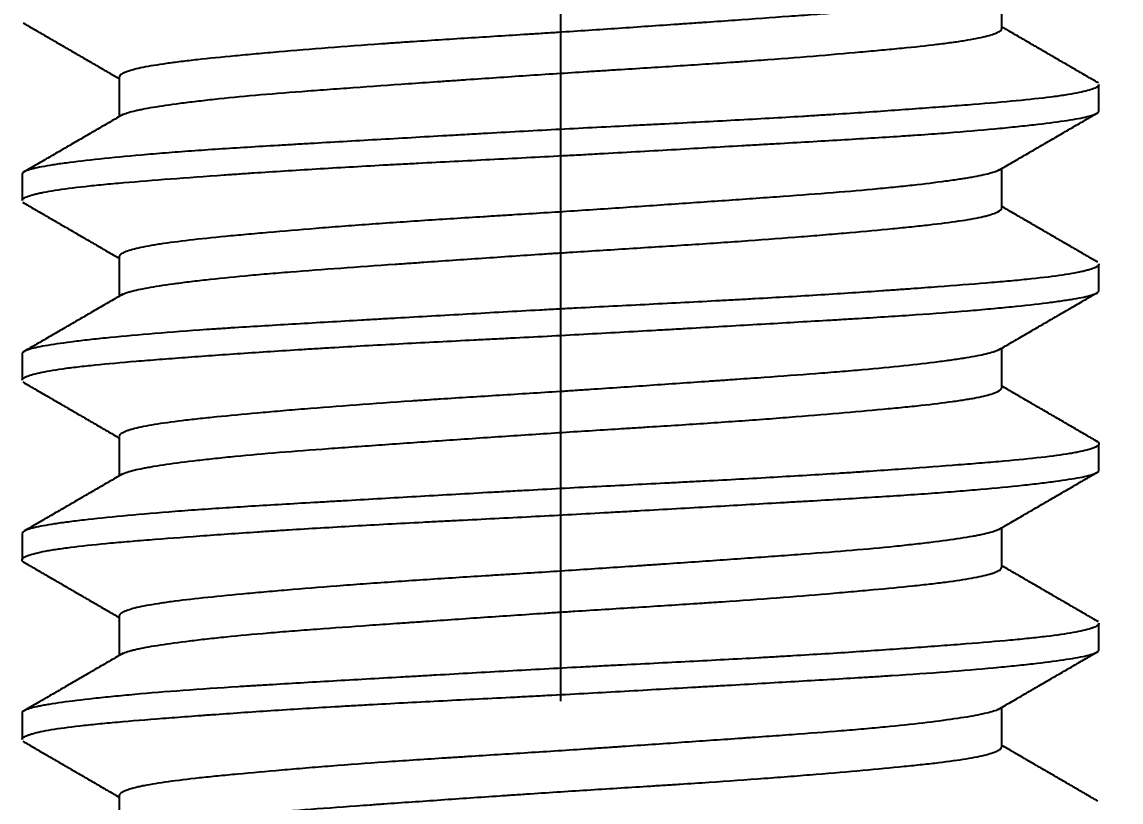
# Model space of a CAD drawing. Extents: x 1571 to 2360, y 0 to 579.
# Drawn here: x 2080.99 to 2087.12, y 179.37 to 183.71 of the extents above; entities that cross this region are included whole.
import ezdxf

# ---------------------------------------------------------------- set-up
doc = ezdxf.new("R2010")
doc.units = 0
doc.header["$LTSCALE"] = 10
doc.header["$MEASUREMENT"] = 0
doc.header["$PDMODE"] = 3
doc.header["$PDSIZE"] = -10
doc.linetypes.add('CENTER', pattern=[2, 1.25, -0.25, 0.25, -0.25])
doc.layers.get('0').update_dxf_attribs({"linetype": 'CONTINUOUS'})
doc.layers.get('DEFPOINTS').update_dxf_attribs({"linetype": 'CONTINUOUS'})
doc.layers.add('1', color=7, linetype='CONTINUOUS')
doc.styles.add('Daelim Dimension', font='H2GTRE.TTF')
doc.dimstyles.new('DEFAULT', dxfattribs={"dimscale": 2, "dimtxt": 2, "dimasz": 2, "dimexe": 0, "dimexo": 2, "dimgap": 1, "dimtad": 1, "dimdec": 1, "dimzin": 9, "dimdsep": 46, "dimtxsty": 'Daelim Dimension', "dimcen": 0.5, "dimclrd": 252, "dimclre": 252, "dimclrt": 3, "dimadec": 1, "dimazin": 0, "dimtfac": 1, "dimtdec": 1, "dimtix": 1, "dimtmove": 0, "dimatfit": 3, "dimfxl": 1, "dimtolj": 1, "dimtzin": 1, "dimlwd": 9, "dimlwe": 9, "dimarcsym": 0})

# ---------------------------------------------------------------- blocks, each defined once
blk = doc.blocks.new('*D8')
at = {"color": 5, "lineweight": 9, "ltscale": 0.5, "transparency": 16777216}
for p, q in [((2109.2949, 255.7892), (2172.4632, 255.7892)), ((2172.4632, 251.7892), (2172.4632, 113.2892)), ((2090.1499, 109.2892), (2172.4632, 109.2892))]:
    blk.add_line(p, q, dxfattribs=at)
at = {"color": 5, "ltscale": 0.5, "transparency": 16777216}
for points in [[(2171.7965, 251.7892), (2173.1299, 251.7892), (2172.4632, 255.7892)], [(2171.7965, 113.2892), (2173.1299, 113.2892), (2172.4632, 109.2892)]]:
    blk.add_solid(points, dxfattribs=at)
at = {"layer": 'DEFPOINTS', "color": 0, "ltscale": 0.5, "transparency": 16777216}
for p in [(2105.2949, 255.7892), (2086.1499, 109.2892), (2172.4632, 109.2892)]:
    blk.add_point(p, dxfattribs=at)
at = {"color": 7, "lineweight": -3, "ltscale": 0.5, "transparency": 16777216, "insert": (2165.2466, 182.5392), "char_height": 10, "attachment_point": 5, "rotation": 90, "style": 'Daelim Dimension'}
blk.add_mtext('\\A1;410', dxfattribs=at)

msp = doc.modelspace()

# ---------------------------------------------------------------- linework, layer by layer
at = {"layer": '1', "color": 1, "linetype": 'CENTER', "lineweight": -3}
msp.add_line((2083.9949, 272.4285), (2083.9949, 169.6499), dxfattribs=at)
at = {"layer": '1', "color": 7, "linetype": 'Continuous', "lineweight": -3}
for p, q in [((2086.4534, 183.6745), (2086.4534, 183.8946)), ((2081.5364, 183.4039), (2081.5364, 183.1838)), ((2086.9949, 183.2167), (2086.9949, 183.3621)), ((2080.9949, 182.8624), (2080.9949, 182.7164)), ((2086.4534, 182.6748), (2086.4534, 182.8946)), ((2081.5364, 182.4035), (2081.5364, 182.1838)), ((2086.9949, 182.2158), (2086.9949, 182.3617)), ((2080.9949, 181.8618), (2080.9949, 181.7166)), ((2086.4534, 181.6748), (2086.4534, 181.8947)), ((2081.5364, 181.4036), (2081.5364, 181.1838)), ((2086.9949, 181.2166), (2086.9949, 181.3626)), ((2086.4534, 180.6745), (2086.4534, 180.8946)), ((2080.9949, 180.8619), (2080.9949, 180.7159)), ((2081.5364, 180.4038), (2081.5364, 180.1837)), ((2086.9949, 180.2164), (2086.9949, 180.3617)), ((2080.9949, 179.8624), (2080.9949, 179.7167)), ((2086.4534, 179.6752), (2086.4534, 179.8946)), ((2081.5364, 179.4033), (2081.5364, 179.1838))]:
    msp.add_line(p, q, dxfattribs=at)
for points, knots in [([(2086.4419, 183.888), (2086.4336, 183.8826), (2086.4206, 183.8772), (2086.3972, 183.87), (2086.3911, 183.8683), (2086.3777, 183.8648), (2086.3705, 183.863), (2086.3477, 183.8577), (2086.3307, 183.8541), (2086.2744, 183.8435), (2086.2299, 183.8362), (2086.1525, 183.8252), (2086.1112, 183.8196), (2086.0659, 183.8139), (2086.0347, 183.8101), (2086.0187, 183.8082), (2085.9372, 183.7987), (2085.8662, 183.7912), (2085.7132, 183.7764), (2085.6311, 183.7693), (2085.4994, 183.7587), (2085.4539, 183.7551), (2085.3615, 183.7481), (2085.3143, 183.7446), (2085.1703, 183.734), (2085.0707, 183.727), (2084.916, 183.7161), (2084.8636, 183.7124), (2084.7836, 183.7068), (2084.7566, 183.7049), (2084.7025, 183.7012), (2084.6753, 183.6993), (2084.5393, 183.6899), (2084.4294, 183.6823), (2084.2074, 183.6672), (2084.0953, 183.6596), (2083.9539, 183.6505), (2083.9254, 183.6487), (2083.8688, 183.645), (2083.8406, 183.6433), (2083.7562, 183.6379), (2083.7003, 183.6344), (2083.5338, 183.624), (2083.4243, 183.6171), (2083.2622, 183.6065), (2083.2086, 183.603), (2083.1288, 183.5976), (2083.1022, 183.5958), (2083.0497, 183.5921), (2083.0237, 183.5903), (2082.8948, 183.5812), (2082.7957, 183.5738), (2082.6053, 183.5588), (2082.514, 183.5513), (2082.4049, 183.5418), (2082.3833, 183.5399), (2082.341, 183.5362), (2082.3202, 183.5343), (2082.259, 183.5287), (2082.2197, 183.5251), (2082.1061, 183.5144), (2082.0363, 183.5075), (2081.9404, 183.497), (2081.9099, 183.4934), (2081.8664, 183.4881), (2081.8524, 183.4863), (2081.8252, 183.4827), (2081.8121, 183.481), (2081.7487, 183.472), (2081.7053, 183.4648), (2081.6327, 183.45), (2081.6035, 183.4424), (2081.571, 183.4309), (2081.5621, 183.4271), (2081.5482, 183.4195), (2081.5432, 183.4158), (2081.5379, 183.4093), (2081.5366, 183.4066), (2081.5364, 183.4039)], [0, 0, 0, 0, 0.035043, 0.035043, 0.046333, 0.046333, 0.057623, 0.057623, 0.080202, 0.080202, 0.125361, 0.125361, 0.14794, 0.15923, 0.15923, 0.17052, 0.17052, 0.215679, 0.215679, 0.260838, 0.260838, 0.283417, 0.283417, 0.305997, 0.305997, 0.351156, 0.351156, 0.373735, 0.373735, 0.385025, 0.385025, 0.396315, 0.396315, 0.441474, 0.441474, 0.486633, 0.486633, 0.497922, 0.497922, 0.509212, 0.509212, 0.531791, 0.531791, 0.57695, 0.57695, 0.59953, 0.59953, 0.61082, 0.61082, 0.622109, 0.622109, 0.667268, 0.667268, 0.712427, 0.712427, 0.723717, 0.723717, 0.735007, 0.735007, 0.757586, 0.757586, 0.802745, 0.802745, 0.825325, 0.825325, 0.836614, 0.836614, 0.847904, 0.847904, 0.893063, 0.893063, 0.938222, 0.938222, 0.960801, 0.960801, 0.983381, 0.983381, 1, 1, 1, 1]), ([(2081.5531, 183.1934), (2081.5535, 183.1936), (2081.5539, 183.1939), (2081.5679, 183.2011), (2081.5889, 183.2079), (2081.6248, 183.2167), (2081.6325, 183.2185), (2081.6488, 183.222), (2081.6574, 183.2238), (2081.6847, 183.2292), (2081.7047, 183.2328), (2081.7697, 183.2437), (2081.8199, 183.251), (2081.9052, 183.2622), (2081.9504, 183.2678), (2081.9995, 183.2735), (2082.0331, 183.2773), (2082.0503, 183.2792), (2082.1383, 183.2887), (2082.2141, 183.2962), (2082.3759, 183.3106), (2082.462, 183.3175), (2082.5762, 183.3263), (2082.5993, 183.3281), (2082.6463, 183.3316), (2082.6702, 183.3334), (2082.7423, 183.3387), (2082.7912, 183.3422), (2082.94, 183.3529), (2083.0423, 183.3601), (2083.2002, 183.3711), (2083.2802, 183.3767), (2083.362, 183.3824), (2083.4169, 183.3862), (2083.4446, 183.3881), (2083.5828, 183.3976), (2083.694, 183.4053), (2083.9173, 183.4202), (2084.0294, 183.4275), (2084.1702, 183.4365), (2084.1984, 183.4382), (2084.2549, 183.4418), (2084.2831, 183.4436), (2084.3673, 183.4488), (2084.4229, 183.4523), (2084.5881, 183.4628), (2084.6961, 183.4697), (2084.8551, 183.4804), (2084.9338, 183.4858), (2085.0113, 183.4913), (2085.0627, 183.495), (2085.0882, 183.4968), (2085.214, 183.5061), (2085.4064, 183.5211), (2085.5813, 183.5362), (2085.7057, 183.5473), (2085.7462, 183.5511), (2085.8236, 183.5583), (2085.8607, 183.5618), (2085.9675, 183.5724), (2086.0324, 183.5793), (2086.1204, 183.5899), (2086.1481, 183.5934), (2086.1874, 183.5988), (2086.2001, 183.6006), (2086.2246, 183.6042), (2086.2364, 183.606), (2086.2929, 183.6151), (2086.3683, 183.6299), (2086.4145, 183.6451), (2086.434, 183.6546), (2086.4374, 183.6565), (2086.4432, 183.6603), (2086.4457, 183.6622), (2086.4515, 183.6679), (2086.4534, 183.6716), (2086.4534, 183.6756), (2086.4534, 183.6759), (2086.4534, 183.6763)], [0, 0, 0, 0, 0.001449, 0.001449, 0.046739, 0.046739, 0.058062, 0.058062, 0.069384, 0.069384, 0.092029, 0.092029, 0.137319, 0.137319, 0.159964, 0.171286, 0.171286, 0.182609, 0.182609, 0.227898, 0.227898, 0.273188, 0.273188, 0.284511, 0.284511, 0.295833, 0.295833, 0.318478, 0.318478, 0.363768, 0.363768, 0.386413, 0.397735, 0.397735, 0.409058, 0.409058, 0.454348, 0.454348, 0.499637, 0.499637, 0.51096, 0.51096, 0.522282, 0.522282, 0.544927, 0.544927, 0.590217, 0.590217, 0.612862, 0.624184, 0.624184, 0.635507, 0.635507, 0.680797, 0.726087, 0.726087, 0.748731, 0.748731, 0.771376, 0.771376, 0.816666, 0.816666, 0.839311, 0.839311, 0.850634, 0.850634, 0.861956, 0.861956, 0.907246, 0.952536, 0.952536, 0.963858, 0.963858, 0.975181, 0.975181, 0.997826, 0.997826, 1, 1, 1, 1]), ([(2086.9949, 183.3625), (2086.9949, 183.3616), (2086.9947, 183.3606), (2086.9938, 183.3579), (2086.9926, 183.356), (2086.989, 183.3523), (2086.9867, 183.3504), (2086.9778, 183.3447), (2086.9696, 183.3409), (2086.9384, 183.3296), (2086.9086, 183.3221), (2086.8506, 183.3109), (2086.8291, 183.3072), (2086.7934, 183.3017), (2086.7809, 183.2999), (2086.7548, 183.2962), (2086.7411, 183.2944), (2086.6707, 183.2854), (2086.5421, 183.2715), (2086.3829, 183.258), (2086.2736, 183.2493), (2086.2512, 183.2475), (2086.2055, 183.244), (2086.1822, 183.2422), (2086.1113, 183.2368), (2086.0626, 183.2332), (2085.9122, 183.2221), (2085.8063, 183.2146), (2085.639, 183.2033), (2085.5818, 183.1996), (2085.4939, 183.194), (2085.4643, 183.1921), (2085.4042, 183.1884), (2085.3739, 183.1865), (2085.2215, 183.1773), (2084.9717, 183.1631), (2084.7103, 183.1494), (2084.5431, 183.1408), (2084.5095, 183.1391), (2084.4419, 183.1357), (2084.408, 183.134), (2084.3065, 183.1288), (2084.2389, 183.1253), (2084.036, 183.1149), (2083.9009, 183.1076), (2083.6984, 183.0964), (2083.631, 183.0927), (2083.5299, 183.087), (2083.4961, 183.085), (2083.4287, 183.0812), (2083.3952, 183.0793), (2083.2285, 183.0698), (2082.9683, 183.0549), (2082.7205, 183.0406), (2082.5697, 183.0318), (2082.5397, 183.0301), (2082.4802, 183.0265), (2082.4507, 183.0248), (2082.3636, 183.0196), (2082.3071, 183.0162), (2082.1417, 183.0059), (2082.0373, 182.999), (2081.8894, 182.9884), (2081.8415, 182.9848), (2081.7488, 182.9774), (2081.7038, 182.9736), (2081.5753, 182.9623), (2081.42, 182.9473), (2081.2957, 182.9326), (2081.228, 182.9236), (2081.215, 182.9218), (2081.1899, 182.9182), (2081.1541, 182.9129), (2081.1235, 182.9077), (2081.0689, 182.8973), (2081.0414, 182.8906), (2081.0137, 182.8803), (2081.0067, 182.8769), (2080.9997, 182.8716), (2080.9979, 182.8699), (2080.9956, 182.8665), (2080.995, 182.8649), (2080.9949, 182.8632)], [0, 0, 0, 0, 0.00554, 0.00554, 0.016361, 0.016361, 0.027182, 0.027182, 0.048823, 0.048823, 0.092105, 0.092105, 0.113747, 0.113747, 0.124567, 0.124567, 0.135388, 0.135388, 0.17867, 0.221953, 0.221953, 0.232774, 0.232774, 0.243594, 0.243594, 0.265235, 0.265235, 0.308518, 0.308518, 0.330159, 0.330159, 0.34098, 0.34098, 0.3518, 0.3518, 0.395083, 0.438366, 0.438366, 0.449186, 0.449186, 0.460007, 0.460007, 0.481648, 0.481648, 0.524931, 0.524931, 0.546572, 0.546572, 0.557392, 0.557392, 0.568213, 0.568213, 0.611496, 0.654778, 0.654778, 0.665599, 0.665599, 0.676419, 0.676419, 0.698061, 0.698061, 0.741343, 0.741343, 0.762984, 0.762984, 0.784626, 0.784626, 0.827908, 0.871191, 0.871191, 0.882011, 0.882011, 0.892832, 0.914473, 0.914473, 0.957756, 0.957756, 0.979397, 0.979397, 0.990218, 0.990218, 1, 1, 1, 1]), ([(2080.9949, 182.7166), (2080.9953, 182.7207), (2080.9987, 182.7249), (2081.016, 182.7366), (2081.0361, 182.7442), (2081.0729, 182.7537), (2081.0809, 182.7556), (2081.0979, 182.7594), (2081.1251, 182.765), (2081.1571, 182.7706), (2081.2274, 182.7815), (2081.2826, 182.7886), (2081.3781, 182.7991), (2081.412, 182.8026), (2081.4661, 182.8078), (2081.4847, 182.8095), (2081.5229, 182.813), (2081.5424, 182.8147), (2081.642, 182.8233), (2081.7285, 182.8302), (2081.9148, 182.8444), (2082.0146, 182.8518), (2082.1479, 182.8612), (2082.175, 182.8631), (2082.2299, 182.8669), (2082.313, 182.8726), (2082.3985, 182.8782), (2082.5727, 182.8893), (2082.6931, 182.8966), (2082.8802, 182.9074), (2082.9436, 182.9109), (2083.0403, 182.9162), (2083.0729, 182.918), (2083.1382, 182.9215), (2083.171, 182.9232), (2083.3351, 182.9319), (2083.6004, 182.9454), (2083.871, 182.9592), (2084.0418, 182.9683), (2084.0761, 182.9701), (2084.1444, 182.9738), (2084.2466, 182.9794), (2084.3477, 182.9851), (2084.5486, 182.9964), (2084.6808, 183.004), (2084.8765, 183.0152), (2084.9413, 183.0189), (2085.0378, 183.0244), (2085.0699, 183.0263), (2085.1334, 183.03), (2085.1649, 183.0318), (2085.3207, 183.0408), (2085.4407, 183.0477), (2085.6715, 183.0615), (2085.7823, 183.0683), (2085.9149, 183.077), (2085.9411, 183.0788), (2085.9926, 183.0823), (2086.0179, 183.084), (2086.0925, 183.0894), (2086.1404, 183.093), (2086.279, 183.104), (2086.3644, 183.1115), (2086.482, 183.1227), (2086.5194, 183.1265), (2086.5729, 183.1322), (2086.5902, 183.134), (2086.6238, 183.1378), (2086.6401, 183.1396), (2086.7186, 183.1488), (2086.7728, 183.156), (2086.8641, 183.17), (2086.9013, 183.1769), (2086.9367, 183.1855), (2086.9433, 183.1872), (2086.9552, 183.1906), (2086.9712, 183.1958), (2086.982, 183.2009), (2086.9929, 183.2085), (2086.9955, 183.2128), (2086.9948, 183.2171)], [0, 0, 0, 0, 0.024517, 0.024517, 0.06768, 0.06768, 0.07847, 0.07847, 0.089261, 0.110843, 0.110843, 0.154006, 0.154006, 0.175587, 0.175587, 0.186378, 0.186378, 0.197169, 0.197169, 0.240331, 0.240331, 0.283494, 0.283494, 0.294285, 0.294285, 0.305076, 0.326657, 0.326657, 0.36982, 0.36982, 0.391402, 0.391402, 0.402193, 0.402193, 0.412983, 0.412983, 0.456146, 0.499309, 0.499309, 0.5101, 0.5101, 0.520891, 0.542472, 0.542472, 0.585635, 0.585635, 0.607217, 0.607217, 0.618007, 0.618007, 0.628798, 0.628798, 0.671961, 0.671961, 0.715124, 0.715124, 0.725915, 0.725915, 0.736705, 0.736705, 0.758287, 0.758287, 0.80145, 0.80145, 0.823031, 0.823031, 0.833822, 0.833822, 0.844613, 0.844613, 0.887776, 0.887776, 0.930939, 0.930939, 0.941729, 0.941729, 0.95252, 0.974102, 0.974102, 1, 1, 1, 1]), ([(2086.4398, 182.8867), (2086.4286, 182.88), (2086.4105, 182.8735), (2086.3595, 182.8599), (2086.3259, 182.8528), (2086.2743, 182.8438), (2086.2635, 182.842), (2086.2411, 182.8383), (2086.2295, 182.8365), (2086.1933, 182.831), (2086.1676, 182.8273), (2086.0855, 182.8161), (2086.0242, 182.8086), (2085.9226, 182.7973), (2085.887, 182.7935), (2085.8312, 182.7878), (2085.8122, 182.786), (2085.7736, 182.7822), (2085.754, 182.7804), (2085.6545, 182.7713), (2085.57, 182.7642), (2085.3915, 182.7503), (2085.2975, 182.7433), (2085.149, 182.7326), (2085.0987, 182.729), (2084.997, 182.7218), (2084.9455, 182.7181), (2084.789, 182.7072), (2084.6822, 182.6998), (2084.5181, 182.6884), (2084.4627, 182.6846), (2084.3508, 182.6769), (2084.2948, 182.6731), (2084.1269, 182.6618), (2084.015, 182.6544), (2083.847, 182.6437), (2083.763, 182.6384), (2083.679, 182.6331), (2083.623, 182.6296), (2083.5949, 182.6278), (2083.4552, 182.619), (2083.3461, 182.6121), (2083.1329, 182.598), (2083.0288, 182.5908), (2082.9019, 182.5816), (2082.8767, 182.5797), (2082.8266, 182.576), (2082.8017, 182.5741), (2082.7278, 182.5685), (2082.6799, 182.5647), (2082.5395, 182.5534), (2082.4507, 182.5459), (2082.3247, 182.5347), (2082.2839, 182.531), (2082.2246, 182.5256), (2082.2051, 182.5237), (2082.1667, 182.5201), (2082.1478, 182.5183), (2082.0556, 182.5094), (2081.9214, 182.4955), (2081.813, 182.4814), (2081.7536, 182.4724), (2081.7421, 182.4706), (2081.72, 182.4669), (2081.7094, 182.465), (2081.679, 182.4595), (2081.6607, 182.4558), (2081.6113, 182.4446), (2081.5859, 182.437), (2081.5591, 182.4257), (2081.5484, 182.42), (2081.5421, 182.4143), (2081.5388, 182.4105), (2081.5377, 182.4087), (2081.5367, 182.4059), (2081.5365, 182.4049), (2081.5364, 182.404)], [0, 0, 0, 0, 0.043116, 0.043116, 0.088406, 0.088406, 0.099729, 0.099729, 0.111051, 0.111051, 0.133696, 0.133696, 0.178986, 0.178986, 0.201631, 0.201631, 0.212953, 0.212953, 0.224276, 0.224276, 0.269566, 0.269566, 0.314855, 0.314855, 0.3375, 0.3375, 0.360145, 0.360145, 0.405435, 0.405435, 0.42808, 0.42808, 0.450725, 0.450725, 0.496015, 0.496015, 0.51866, 0.529982, 0.529982, 0.541305, 0.541305, 0.586594, 0.586594, 0.631884, 0.631884, 0.643207, 0.643207, 0.654529, 0.654529, 0.677174, 0.677174, 0.722464, 0.722464, 0.745109, 0.745109, 0.756431, 0.756431, 0.767754, 0.767754, 0.813044, 0.858334, 0.858334, 0.869656, 0.869656, 0.880979, 0.880979, 0.903623, 0.903623, 0.948913, 0.948913, 0.971558, 0.982881, 0.982881, 0.994203, 0.994203, 1, 1, 1, 1]), ([(2081.5507, 182.1921), (2081.555, 182.1946), (2081.5603, 182.1971), (2081.5711, 182.2013), (2081.576, 182.2031), (2081.5868, 182.2066), (2081.5927, 182.2084), (2081.6243, 182.2171), (2081.6569, 182.2241), (2081.7365, 182.2384), (2081.7834, 182.2457), (2081.8513, 182.2551), (2081.8654, 182.257), (2081.8942, 182.2607), (2081.9091, 182.2626), (2081.9547, 182.2683), (2081.9866, 182.2721), (2082.0867, 182.2834), (2082.1594, 182.2909), (2082.2773, 182.3019), (2082.3181, 182.3055), (2082.3816, 182.3108), (2082.4031, 182.3126), (2082.4467, 182.3162), (2082.4688, 182.318), (2082.5802, 182.3268), (2082.6735, 182.3337), (2082.8677, 182.3478), (2082.9688, 182.3549), (2083.1002, 182.3642), (2083.1267, 182.366), (2083.1799, 182.3697), (2083.2066, 182.3716), (2083.2869, 182.3772), (2083.3409, 182.3809), (2083.5039, 182.3922), (2083.6141, 182.3998), (2083.7818, 182.4112), (2083.8381, 182.4149), (2083.9231, 182.4206), (2083.9515, 182.4224), (2084.008, 182.4261), (2084.0362, 182.4279), (2084.1769, 182.4369), (2084.2885, 182.4439), (2084.5095, 182.4578), (2084.619, 182.4647), (2084.8359, 182.479), (2084.9407, 182.4862), (2085.1435, 182.5008), (2085.2413, 182.5082), (2085.3593, 182.5176), (2085.3827, 182.5195), (2085.429, 182.5233), (2085.4519, 182.5252), (2085.5199, 182.5309), (2085.5638, 182.5347), (2085.6912, 182.5459), (2085.7705, 182.5532), (2085.8813, 182.5638), (2085.9346, 182.5691), (2085.9848, 182.5744), (2086.0175, 182.5779), (2086.0335, 182.5797), (2086.1114, 182.5885), (2086.1665, 182.5956), (2086.2628, 182.6099), (2086.304, 182.6172), (2086.3466, 182.6265), (2086.3547, 182.6284), (2086.37, 182.6322), (2086.3772, 182.6341), (2086.3972, 182.6398), (2086.4086, 182.6436), (2086.4371, 182.655), (2086.4484, 182.6626), (2086.4531, 182.6721), (2086.4536, 182.6742), (2086.4534, 182.6763)], [0, 0, 0, 0, 0.016076, 0.016076, 0.027366, 0.027366, 0.038656, 0.038656, 0.083815, 0.083815, 0.128974, 0.128974, 0.140264, 0.140264, 0.151553, 0.151553, 0.174133, 0.174133, 0.219292, 0.219292, 0.241871, 0.241871, 0.253161, 0.253161, 0.264451, 0.264451, 0.30961, 0.30961, 0.354769, 0.354769, 0.366058, 0.366058, 0.377348, 0.377348, 0.399928, 0.399928, 0.445087, 0.445087, 0.467666, 0.467666, 0.478956, 0.478956, 0.490246, 0.490246, 0.535405, 0.535405, 0.580564, 0.580564, 0.625722, 0.625722, 0.670881, 0.670881, 0.682171, 0.682171, 0.693461, 0.693461, 0.71604, 0.71604, 0.761199, 0.761199, 0.783779, 0.795069, 0.795069, 0.806358, 0.806358, 0.851517, 0.851517, 0.896676, 0.896676, 0.907966, 0.907966, 0.919256, 0.919256, 0.941835, 0.941835, 0.986994, 0.986994, 1, 1, 1, 1]), ([(2086.9948, 182.364), (2086.9959, 182.3574), (2086.9893, 182.3506), (2086.9671, 182.3399), (2086.957, 182.3361), (2086.9383, 182.3304), (2086.9315, 182.3285), (2086.9167, 182.3247), (2086.9088, 182.3228), (2086.8664, 182.3133), (2086.8239, 182.306), (2086.7218, 182.2916), (2086.6623, 182.2845), (2086.5769, 182.2758), (2086.5593, 182.274), (2086.5232, 182.2705), (2086.4677, 182.2654), (2086.4081, 182.2602), (2086.2839, 182.2499), (2086.1941, 182.243), (2086.049, 182.2321), (2085.9988, 182.2284), (2085.921, 182.2228), (2085.8945, 182.2209), (2085.8412, 182.2171), (2085.8142, 182.2153), (2085.6779, 182.2058), (2085.5642, 182.1983), (2085.3277, 182.1836), (2085.2048, 182.1764), (2085.0453, 182.1674), (2085.0131, 182.1656), (2084.9486, 182.1621), (2084.8515, 182.1568), (2084.7535, 182.1517), (2084.5561, 182.1415), (2084.4228, 182.1347), (2084.2202, 182.1244), (2084.1522, 182.1209), (2084.0496, 182.1155), (2084.0153, 182.1137), (2083.9471, 182.1101), (2083.913, 182.1082), (2083.7433, 182.099), (2083.6088, 182.0914), (2083.3426, 182.0763), (2083.2109, 182.0688), (2083.0479, 182.0594), (2083.0155, 182.0576), (2082.9512, 182.0539), (2082.8557, 182.0484), (2082.7626, 182.043), (2082.5795, 182.0324), (2082.4618, 182.0255), (2082.2916, 182.0152), (2082.2359, 182.0118), (2082.1541, 182.0066), (2082.1272, 182.0048), (2082.0743, 182.0013), (2082.0482, 181.9996), (2081.9202, 181.9908), (2081.8246, 181.9837), (2081.6468, 181.9689), (2081.5645, 181.9613), (2081.4704, 181.9518), (2081.4521, 181.9499), (2081.4165, 181.9462), (2081.3648, 181.9406), (2081.3179, 181.9351), (2081.2304, 181.9242), (2081.1804, 181.9171), (2081.1181, 181.9067), (2081.0994, 181.9032), (2081.0665, 181.8963), (2081.0523, 181.8929), (2081.0169, 181.8826), (2081.0025, 181.8758), (2080.9959, 181.8671), (2080.9951, 181.8653), (2080.995, 181.8635)], [0, 0, 0, 0, 0.039709, 0.039709, 0.061291, 0.061291, 0.072082, 0.072082, 0.082872, 0.082872, 0.126035, 0.126035, 0.169198, 0.169198, 0.179989, 0.179989, 0.19078, 0.212361, 0.212361, 0.255524, 0.255524, 0.277106, 0.277106, 0.287896, 0.287896, 0.298687, 0.298687, 0.34185, 0.34185, 0.385013, 0.385013, 0.395804, 0.395804, 0.406594, 0.428176, 0.428176, 0.471339, 0.471339, 0.49292, 0.49292, 0.503711, 0.503711, 0.514502, 0.514502, 0.557665, 0.557665, 0.600828, 0.600828, 0.611619, 0.611619, 0.622409, 0.643991, 0.643991, 0.687154, 0.687154, 0.708735, 0.708735, 0.719526, 0.719526, 0.730317, 0.730317, 0.77348, 0.77348, 0.816643, 0.816643, 0.827433, 0.827433, 0.838224, 0.859805, 0.859805, 0.902968, 0.902968, 0.92455, 0.92455, 0.946131, 0.946131, 0.989294, 0.989294, 1, 1, 1, 1]), ([(2080.995, 181.7167), (2080.9952, 181.7192), (2080.9966, 181.7217), (2081.0007, 181.7261), (2081.0031, 181.7279), (2081.009, 181.7317), (2081.0125, 181.7336), (2081.033, 181.7431), (2081.0585, 181.7507), (2081.1269, 181.7657), (2081.1699, 181.7731), (2081.2348, 181.7821), (2081.2483, 181.7839), (2081.2765, 181.7875), (2081.2912, 181.7893), (2081.3367, 181.7946), (2081.369, 181.7981), (2081.4714, 181.8086), (2081.5472, 181.8153), (2081.6721, 181.8256), (2081.7156, 181.8291), (2081.7838, 181.8344), (2081.8069, 181.8362), (2081.8542, 181.8398), (2081.8784, 181.8416), (2082.0009, 181.8507), (2082.1043, 181.8582), (2082.3218, 181.8732), (2082.4357, 181.8807), (2082.5849, 181.89), (2082.6151, 181.8918), (2082.6761, 181.8955), (2082.707, 181.8974), (2082.8001, 181.9028), (2082.8628, 181.9064), (2083.0529, 181.917), (2083.1821, 181.9239), (2083.3798, 181.9341), (2083.4463, 181.9375), (2083.5471, 181.9427), (2083.5808, 181.9444), (2083.6486, 181.9478), (2083.6827, 181.9496), (2083.8528, 181.9583), (2083.9884, 181.9653), (2084.2583, 181.9801), (2084.3928, 181.9876), (2084.5602, 181.9971), (2084.5937, 181.999), (2084.6605, 182.0028), (2084.6939, 182.0047), (2084.7933, 182.0104), (2084.8586, 182.0142), (2085.0519, 182.0253), (2085.1773, 182.0325), (2085.3601, 182.0431), (2085.4201, 182.0466), (2085.5089, 182.0518), (2085.5382, 182.0535), (2085.5965, 182.057), (2085.6254, 182.0588), (2085.7676, 182.0674), (2085.8752, 182.0742), (2086.0781, 182.0882), (2086.1735, 182.0954), (2086.2849, 182.1047), (2086.3068, 182.1066), (2086.3498, 182.1104), (2086.3708, 182.1123), (2086.4324, 182.1179), (2086.4715, 182.1217), (2086.5824, 182.1329), (2086.6483, 182.1403), (2086.7352, 182.1512), (2086.7622, 182.1548), (2086.7995, 182.1601), (2086.8115, 182.1619), (2086.8343, 182.1655), (2086.8452, 182.1672), (2086.8966, 182.176), (2086.9604, 182.1896), (2086.9883, 182.2032), (2086.9943, 182.212), (2086.9949, 182.2138), (2086.9949, 182.2157), (2086.9949, 182.2158), (2086.9949, 182.2159)], [0, 0, 0, 0, 0.014716, 0.014716, 0.025536, 0.025536, 0.036357, 0.036357, 0.07964, 0.07964, 0.122922, 0.122922, 0.133743, 0.133743, 0.144563, 0.144563, 0.166205, 0.166205, 0.209487, 0.209487, 0.231128, 0.231128, 0.241949, 0.241949, 0.25277, 0.25277, 0.296052, 0.296052, 0.339335, 0.339335, 0.350155, 0.350155, 0.360976, 0.360976, 0.382617, 0.382617, 0.4259, 0.4259, 0.447541, 0.447541, 0.458362, 0.458362, 0.469182, 0.469182, 0.512465, 0.512465, 0.555747, 0.555747, 0.566568, 0.566568, 0.577388, 0.577388, 0.59903, 0.59903, 0.642312, 0.642312, 0.663954, 0.663954, 0.674774, 0.674774, 0.685595, 0.685595, 0.728877, 0.728877, 0.77216, 0.77216, 0.78298, 0.78298, 0.793801, 0.793801, 0.815442, 0.815442, 0.858725, 0.858725, 0.880366, 0.880366, 0.891187, 0.891187, 0.902007, 0.902007, 0.94529, 0.988572, 0.988572, 0.999393, 0.999393, 1, 1, 1, 1]), ([(2086.4379, 181.8856), (2086.4362, 181.8847), (2086.4345, 181.8838), (2086.429, 181.8812), (2086.4248, 181.8794), (2086.4156, 181.8759), (2086.4104, 181.8741), (2086.3936, 181.8689), (2086.3805, 181.8654), (2086.3359, 181.8548), (2086.2989, 181.8478), (2086.2326, 181.8369), (2086.1968, 181.8314), (2086.1569, 181.8258), (2086.1294, 181.8221), (2086.1151, 181.8202), (2086.042, 181.8107), (2085.9775, 181.8032), (2085.8367, 181.7882), (2085.7605, 181.7808), (2085.6577, 181.7718), (2085.6368, 181.77), (2085.5942, 181.7664), (2085.5725, 181.7646), (2085.5067, 181.7593), (2085.4619, 181.7557), (2085.3244, 181.7452), (2085.2288, 181.7383), (2085.0795, 181.7276), (2085.0034, 181.7222), (2084.925, 181.7167), (2084.8723, 181.713), (2084.8457, 181.7112), (2084.7125, 181.7019), (2084.4962, 181.6868), (2084.274, 181.6716), (2084.1331, 181.6622), (2084.1049, 181.6604), (2084.0481, 181.6566), (2084.0198, 181.6548), (2083.935, 181.6493), (2083.8788, 181.6457), (2083.7108, 181.6351), (2083.5999, 181.6282), (2083.4351, 181.6177), (2083.3804, 181.6142), (2083.2988, 181.6089), (2083.2717, 181.6071), (2083.2176, 181.6036), (2083.1908, 181.6018), (2083.0579, 181.5928), (2082.8524, 181.5783), (2082.661, 181.5633), (2082.5458, 181.5538), (2082.523, 181.5519), (2082.4779, 181.5481), (2082.4558, 181.5462), (2082.3904, 181.5405), (2082.3482, 181.5368), (2082.2259, 181.5258), (2082.1498, 181.5187), (2082.0442, 181.5081), (2082.0104, 181.5046), (2081.9618, 181.4993), (2081.946, 181.4975), (2081.9152, 181.494), (2081.9003, 181.4922), (2081.8278, 181.4834), (2081.777, 181.4763), (2081.6892, 181.4618), (2081.6522, 181.4544), (2081.6151, 181.4449), (2081.6081, 181.443), (2081.5952, 181.4392), (2081.5892, 181.4373), (2081.5727, 181.4316), (2081.5636, 181.4278), (2081.5438, 181.4173), (2081.5371, 181.4107), (2081.5365, 181.4042)], [0, 0, 0, 0, 0.005814, 0.005814, 0.017169, 0.017169, 0.028525, 0.028525, 0.051236, 0.051236, 0.096657, 0.096657, 0.119368, 0.130723, 0.130723, 0.142078, 0.142078, 0.1875, 0.1875, 0.232921, 0.232921, 0.244277, 0.244277, 0.255632, 0.255632, 0.278343, 0.278343, 0.323764, 0.323764, 0.346475, 0.35783, 0.35783, 0.369186, 0.369186, 0.414607, 0.460029, 0.460029, 0.471384, 0.471384, 0.48274, 0.48274, 0.50545, 0.50545, 0.550872, 0.550872, 0.573583, 0.573583, 0.584938, 0.584938, 0.596293, 0.596293, 0.641715, 0.687136, 0.687136, 0.698492, 0.698492, 0.709847, 0.709847, 0.732558, 0.732558, 0.777979, 0.777979, 0.80069, 0.80069, 0.812045, 0.812045, 0.823401, 0.823401, 0.868822, 0.868822, 0.914244, 0.914244, 0.925599, 0.925599, 0.936954, 0.936954, 0.959665, 0.959665, 1, 1, 1, 1]), ([(2081.5535, 181.1937), (2081.5609, 181.1975), (2081.5705, 181.2014), (2081.604, 181.2121), (2081.633, 181.2191), (2081.6787, 181.228), (2081.6884, 181.2298), (2081.7086, 181.2334), (2081.7192, 181.2352), (2081.7523, 181.2407), (2081.776, 181.2444), (2081.8521, 181.2554), (2081.9094, 181.2629), (2082.0051, 181.2742), (2082.0554, 181.2799), (2082.1094, 181.2855), (2082.1463, 181.2893), (2082.1652, 181.2912), (2082.2609, 181.3005), (2082.3424, 181.3077), (2082.515, 181.3218), (2082.6062, 181.3287), (2082.7262, 181.3375), (2082.7506, 181.3393), (2082.7998, 181.3429), (2082.8247, 181.3447), (2082.8998, 181.35), (2082.9505, 181.3536), (2083.1045, 181.3645), (2083.2098, 181.3718), (2083.3716, 181.3831), (2083.4262, 181.3868), (2083.5366, 181.3945), (2083.5927, 181.3983), (2083.7605, 181.4097), (2083.8724, 181.4173), (2084.0963, 181.4318), (2084.2084, 181.4389), (2084.3485, 181.4477), (2084.3766, 181.4494), (2084.4325, 181.4529), (2084.4603, 181.4547), (2084.5433, 181.4599), (2084.598, 181.4634), (2084.7602, 181.4739), (2084.8658, 181.481), (2085.0205, 181.4919), (2085.0714, 181.4956), (2085.1468, 181.5012), (2085.1719, 181.503), (2085.2213, 181.5068), (2085.2457, 181.5087), (2085.3663, 181.5181), (2085.458, 181.5256), (2085.6318, 181.5406), (2085.714, 181.548), (2085.8106, 181.5571), (2085.8297, 181.5589), (2085.8669, 181.5625), (2085.8851, 181.5642), (2085.9385, 181.5695), (2085.9724, 181.573), (2086.0693, 181.5835), (2086.1274, 181.5905), (2086.2048, 181.6012), (2086.2289, 181.6048), (2086.2627, 181.6103), (2086.2735, 181.6121), (2086.2942, 181.6158), (2086.304, 181.6177), (2086.3509, 181.6269), (2086.3808, 181.6344), (2086.4258, 181.6496), (2086.4409, 181.6572), (2086.4501, 181.6666), (2086.4514, 181.6685), (2086.453, 181.672), (2086.4534, 181.6735), (2086.4534, 181.6751)], [0, 0, 0, 0, 0.025073, 0.025073, 0.070495, 0.070495, 0.08185, 0.08185, 0.093205, 0.093205, 0.115916, 0.115916, 0.161338, 0.161338, 0.184049, 0.195404, 0.195404, 0.206759, 0.206759, 0.252181, 0.252181, 0.297602, 0.297602, 0.308958, 0.308958, 0.320313, 0.320313, 0.343024, 0.343024, 0.388445, 0.388445, 0.411156, 0.411156, 0.433867, 0.433867, 0.479289, 0.479289, 0.52471, 0.52471, 0.536066, 0.536066, 0.547421, 0.547421, 0.570132, 0.570132, 0.615553, 0.615553, 0.638264, 0.638264, 0.649619, 0.649619, 0.660975, 0.660975, 0.706396, 0.706396, 0.751818, 0.751818, 0.763173, 0.763173, 0.774529, 0.774529, 0.797239, 0.797239, 0.842661, 0.842661, 0.865372, 0.865372, 0.876727, 0.876727, 0.888082, 0.888082, 0.933504, 0.933504, 0.978926, 0.978926, 0.990281, 0.990281, 1, 1, 1, 1]), ([(2086.9806, 181.3778), (2086.9844, 181.3758), (2086.9875, 181.3738), (2086.9917, 181.3701), (2086.9932, 181.3683), (2086.9948, 181.3647), (2086.9951, 181.3629), (2086.9941, 181.3574), (2086.9911, 181.3537), (2086.9753, 181.3425), (2086.9557, 181.3349), (2086.9128, 181.3236), (2086.8963, 181.3198), (2086.868, 181.3142), (2086.858, 181.3123), (2086.8369, 181.3086), (2086.8257, 181.3068), (2086.7673, 181.2975), (2086.7123, 181.2904), (2086.5863, 181.2764), (2086.5154, 181.2696), (2086.4165, 181.261), (2086.3962, 181.2592), (2086.3546, 181.2558), (2086.3333, 181.254), (2086.2682, 181.2488), (2086.2231, 181.2453), (2086.0835, 181.2347), (2085.9843, 181.2273), (2085.8265, 181.2161), (2085.7723, 181.2123), (2085.6887, 181.2067), (2085.6605, 181.2048), (2085.6032, 181.201), (2085.5741, 181.1991), (2085.4279, 181.1897), (2085.3073, 181.1824), (2085.0592, 181.1681), (2084.9316, 181.1611), (2084.7677, 181.1524), (2084.7347, 181.1507), (2084.6683, 181.1473), (2084.6348, 181.1455), (2084.5344, 181.1404), (2084.4674, 181.137), (2084.2659, 181.1267), (2084.131, 181.1199), (2083.9281, 181.1091), (2083.8603, 181.1054), (2083.7584, 181.0998), (2083.7245, 181.0979), (2083.6564, 181.0941), (2083.6224, 181.0922), (2083.4532, 181.0826), (2083.3205, 181.0751), (2083.0602, 181.0602), (2082.9326, 181.0528), (2082.7763, 181.0438), (2082.7452, 181.042), (2082.6833, 181.0384), (2082.6526, 181.0367), (2082.5615, 181.0313), (2082.5021, 181.0279), (2082.3281, 181.0175), (2082.2174, 181.0107), (2082.0594, 181.0004), (2082.008, 180.9969), (2081.933, 180.9916), (2081.9084, 180.9898), (2081.8597, 180.9862), (2081.8358, 180.9843), (2081.7187, 180.9751), (2081.5467, 180.9601), (2081.4045, 180.9451), (2081.3251, 180.9359), (2081.3097, 180.934), (2081.2799, 180.9304), (2081.2655, 180.9285), (2081.224, 180.9231), (2081.1987, 180.9195), (2081.1292, 180.909), (2081.0917, 180.9021), (2081.0487, 180.8919), (2081.0366, 180.8885), (2081.0217, 180.8834), (2081.0173, 180.8816), (2081.0097, 180.8782), (2081.0065, 180.8764), (2080.9984, 180.8711), (2080.9954, 180.8674), (2080.995, 180.8637)], [0, 0, 0, 0, 0.012097, 0.012097, 0.022598, 0.022598, 0.033099, 0.033099, 0.0541, 0.0541, 0.096103, 0.096103, 0.117104, 0.117104, 0.127605, 0.127605, 0.138105, 0.138105, 0.180108, 0.180108, 0.222111, 0.222111, 0.232611, 0.232611, 0.243112, 0.243112, 0.264113, 0.264113, 0.306116, 0.306116, 0.327118, 0.327118, 0.337618, 0.337618, 0.348119, 0.348119, 0.390122, 0.390122, 0.432124, 0.432124, 0.442625, 0.442625, 0.453126, 0.453126, 0.474127, 0.474127, 0.51613, 0.51613, 0.537131, 0.537131, 0.547632, 0.547632, 0.558132, 0.558132, 0.600135, 0.600135, 0.642138, 0.642138, 0.652639, 0.652639, 0.663139, 0.663139, 0.684141, 0.684141, 0.726143, 0.726143, 0.747145, 0.747145, 0.757645, 0.757645, 0.768146, 0.768146, 0.810149, 0.852152, 0.852152, 0.862652, 0.862652, 0.873153, 0.873153, 0.894154, 0.894154, 0.936157, 0.936157, 0.957158, 0.957158, 0.967659, 0.967659, 0.97816, 0.97816, 1, 1, 1, 1]), ([(2081.009, 180.7007), (2081.004, 180.7033), (2081.0003, 180.706), (2080.9964, 180.7104), (2080.9955, 180.7122), (2080.9947, 180.7158), (2080.9949, 180.7177), (2080.9989, 180.7268), (2081.0112, 180.7344), (2081.0538, 180.7495), (2081.0841, 180.757), (2081.1337, 180.7664), (2081.1442, 180.7683), (2081.1662, 180.772), (2081.2009, 180.7775), (2081.2401, 180.7829), (2081.3248, 180.7936), (2081.3893, 180.8005), (2081.4983, 180.8108), (2081.5367, 180.8143), (2081.5974, 180.8195), (2081.6182, 180.8212), (2081.6605, 180.8247), (2081.6821, 180.8264), (2081.7919, 180.8351), (2081.886, 180.8422), (2082.0868, 180.8569), (2082.1934, 180.8645), (2082.3347, 180.874), (2082.3633, 180.8759), (2082.4211, 180.8796), (2082.5084, 180.8853), (2082.5978, 180.8908), (2082.7794, 180.9017), (2082.9042, 180.9088), (2083.097, 180.9193), (2083.1621, 180.9228), (2083.2614, 180.928), (2083.2947, 180.9297), (2083.3612, 180.9332), (2083.3946, 180.9349), (2083.5615, 180.9434), (2083.6958, 180.9502), (2083.9657, 180.9642), (2084.1013, 180.9714), (2084.2718, 180.9809), (2084.3059, 180.9828), (2084.3737, 180.9866), (2084.475, 180.9923), (2084.5749, 180.998), (2084.773, 181.0092), (2084.9027, 181.0167), (2085.0937, 181.0277), (2085.1568, 181.0313), (2085.2505, 181.0367), (2085.2816, 181.0385), (2085.3429, 181.0421), (2085.3732, 181.0438), (2085.5232, 181.0526), (2085.6381, 181.0594), (2085.8575, 181.0731), (2085.962, 181.08), (2086.0861, 181.0889), (2086.1105, 181.0908), (2086.1584, 181.0944), (2086.2287, 181.0999), (2086.2948, 181.1055), (2086.4216, 181.1167), (2086.4987, 181.1242), (2086.6033, 181.1354), (2086.6363, 181.1391), (2086.683, 181.1447), (2086.698, 181.1465), (2086.7269, 181.1502), (2086.7408, 181.152), (2086.8075, 181.161), (2086.852, 181.1679), (2086.9236, 181.1817), (2086.9507, 181.1884), (2086.9733, 181.1971), (2086.9772, 181.1988), (2086.9839, 181.2023), (2086.992, 181.2074), (2086.9951, 181.2127), (2086.9949, 181.2162)], [0, 0, 0, 0, 0.015918, 0.015918, 0.02639, 0.02639, 0.036863, 0.036863, 0.078753, 0.078753, 0.120643, 0.120643, 0.131115, 0.131115, 0.141588, 0.162533, 0.162533, 0.204423, 0.204423, 0.225368, 0.225368, 0.23584, 0.23584, 0.246313, 0.246313, 0.288203, 0.288203, 0.330093, 0.330093, 0.340565, 0.340565, 0.351038, 0.371983, 0.371983, 0.413873, 0.413873, 0.434818, 0.434818, 0.445291, 0.445291, 0.455763, 0.455763, 0.497653, 0.497653, 0.539543, 0.539543, 0.550016, 0.550016, 0.560488, 0.581433, 0.581433, 0.623323, 0.623323, 0.644268, 0.644268, 0.654741, 0.654741, 0.665213, 0.665213, 0.707103, 0.707103, 0.748993, 0.748993, 0.759466, 0.759466, 0.769938, 0.790883, 0.790883, 0.832773, 0.832773, 0.853718, 0.853718, 0.864191, 0.864191, 0.874663, 0.874663, 0.916553, 0.916553, 0.958443, 0.958443, 0.968916, 0.968916, 0.979388, 1, 1, 1, 1]), ([(2086.4424, 180.8883), (2086.4371, 180.8848), (2086.4156, 180.8744), (2086.3772, 180.8641), (2086.3354, 180.8552), (2086.3266, 180.8534), (2086.308, 180.8498), (2086.2982, 180.848), (2086.2677, 180.8426), (2086.2456, 180.839), (2086.1743, 180.828), (2086.1201, 180.8206), (2086.0286, 180.8093), (2085.9964, 180.8055), (2085.9455, 180.7998), (2085.9281, 180.7979), (2085.8926, 180.7941), (2085.8745, 180.7922), (2085.7823, 180.7828), (2085.7034, 180.7756), (2085.5352, 180.7614), (2085.446, 180.7544), (2085.328, 180.7456), (2085.304, 180.7438), (2085.2557, 180.7403), (2085.2313, 180.7385), (2085.1577, 180.7332), (2085.1079, 180.7296), (2084.9563, 180.7189), (2084.8522, 180.7116), (2084.6917, 180.7004), (2084.6374, 180.6967), (2084.5549, 180.6909), (2084.5271, 180.689), (2084.4718, 180.6852), (2084.444, 180.6833), (2084.3053, 180.6738), (2084.1938, 180.6662), (2083.97, 180.6514), (2083.8576, 180.6443), (2083.7165, 180.6354), (2083.6883, 180.6337), (2083.6322, 180.6302), (2083.6043, 180.6284), (2083.5211, 180.6232), (2083.4661, 180.6197), (2083.3028, 180.6092), (2083.196, 180.6022), (2083.0391, 180.5914), (2082.9873, 180.5878), (2082.8848, 180.5804), (2082.8346, 180.5766), (2082.6876, 180.5654), (2082.5941, 180.5579), (2082.4605, 180.5466), (2082.417, 180.5429), (2082.3323, 180.5354), (2082.2911, 180.5317), (2082.1711, 180.5206), (2082.0975, 180.5136), (2081.9628, 180.4996), (2081.9017, 180.4927), (2081.8332, 180.4838), (2081.8199, 180.482), (2081.7941, 180.4784), (2081.7816, 180.4766), (2081.7454, 180.4712), (2081.7232, 180.4675), (2081.6622, 180.4565), (2081.6289, 180.4491), (2081.5901, 180.4378), (2081.5734, 180.4321), (2081.5609, 180.4264), (2081.5536, 180.4225), (2081.5504, 180.4206), (2081.5406, 180.4138), (2081.5369, 180.4089), (2081.5365, 180.4042)], [0, 0, 0, 0, 0.022398, 0.067557, 0.067557, 0.078847, 0.078847, 0.090137, 0.090137, 0.112716, 0.112716, 0.157875, 0.157875, 0.180455, 0.180455, 0.191744, 0.191744, 0.203034, 0.203034, 0.248193, 0.248193, 0.293352, 0.293352, 0.304642, 0.304642, 0.315931, 0.315931, 0.338511, 0.338511, 0.38367, 0.38367, 0.406249, 0.406249, 0.417539, 0.417539, 0.428829, 0.428829, 0.473988, 0.473988, 0.519147, 0.519147, 0.530436, 0.530436, 0.541726, 0.541726, 0.564306, 0.564306, 0.609464, 0.609464, 0.632044, 0.632044, 0.654623, 0.654623, 0.699782, 0.699782, 0.722362, 0.722362, 0.744941, 0.744941, 0.7901, 0.7901, 0.835259, 0.835259, 0.846549, 0.846549, 0.857839, 0.857839, 0.880418, 0.880418, 0.925577, 0.925577, 0.948157, 0.959446, 0.959446, 0.970736, 0.970736, 1, 1, 1, 1]), ([(2081.5536, 180.1937), (2081.5577, 180.1959), (2081.5626, 180.198), (2081.5773, 180.2037), (2081.5882, 180.2072), (2081.6076, 180.2125), (2081.6146, 180.2142), (2081.6294, 180.2178), (2081.6372, 180.2195), (2081.6787, 180.2284), (2081.719, 180.2355), (2081.8136, 180.2501), (2081.8679, 180.2576), (2081.9448, 180.2671), (2081.9606, 180.269), (2081.9929, 180.2728), (2082.0094, 180.2746), (2082.06, 180.2803), (2082.0951, 180.2841), (2082.2048, 180.2953), (2082.2834, 180.3026), (2082.41, 180.3132), (2082.4536, 180.3168), (2082.5437, 180.3239), (2082.5898, 180.3274), (2082.7305, 180.3379), (2082.8279, 180.3449), (2082.9794, 180.3557), (2083.0564, 180.3611), (2083.1355, 180.3666), (2083.1887, 180.3703), (2083.2156, 180.3722), (2083.3506, 180.3816), (2083.4598, 180.3892), (2083.6805, 180.4043), (2083.7919, 180.4119), (2083.9326, 180.4212), (2083.9608, 180.423), (2084.0174, 180.4267), (2084.0458, 180.4285), (2084.1308, 180.434), (2084.1871, 180.4375), (2084.3549, 180.4481), (2084.4654, 180.455), (2084.6288, 180.4654), (2084.71, 180.4707), (2084.7903, 180.476), (2084.8437, 180.4796), (2084.8703, 180.4814), (2085.0021, 180.4905), (2085.2049, 180.5051), (2085.3924, 180.5202), (2085.5046, 180.5297), (2085.5268, 180.5316), (2085.5707, 180.5354), (2085.5925, 180.5372), (2085.6564, 180.5429), (2085.6975, 180.5466), (2085.8163, 180.5575), (2085.8898, 180.5645), (2085.9911, 180.575), (2086.0396, 180.5803), (2086.0847, 180.5856), (2086.114, 180.5891), (2086.1283, 180.5909), (2086.1972, 180.5998), (2086.2927, 180.6142), (2086.3598, 180.6291), (2086.3926, 180.6385), (2086.3987, 180.6404), (2086.41, 180.6443), (2086.4152, 180.6462), (2086.4291, 180.6519), (2086.4365, 180.6557), (2086.4502, 180.6653), (2086.454, 180.671), (2086.4533, 180.6765)], [0, 0, 0, 0, 0.014131, 0.014131, 0.036775, 0.036775, 0.048098, 0.048098, 0.05942, 0.05942, 0.10471, 0.10471, 0.15, 0.15, 0.161323, 0.161323, 0.172645, 0.172645, 0.19529, 0.19529, 0.24058, 0.24058, 0.263225, 0.263225, 0.28587, 0.28587, 0.331159, 0.331159, 0.353804, 0.365127, 0.365127, 0.376449, 0.376449, 0.421739, 0.421739, 0.467029, 0.467029, 0.478351, 0.478351, 0.489674, 0.489674, 0.512319, 0.512319, 0.557609, 0.557609, 0.580254, 0.591576, 0.591576, 0.602898, 0.602898, 0.648188, 0.693478, 0.693478, 0.704801, 0.704801, 0.716123, 0.716123, 0.738768, 0.738768, 0.784058, 0.784058, 0.806703, 0.818025, 0.818025, 0.829348, 0.829348, 0.874638, 0.919927, 0.919927, 0.93125, 0.93125, 0.942572, 0.942572, 0.965217, 0.965217, 1, 1, 1, 1]), ([(2086.9949, 180.3631), (2086.995, 180.3609), (2086.9943, 180.3586), (2086.99, 180.3527), (2086.9851, 180.3489), (2086.9742, 180.3432), (2086.97, 180.3413), (2086.9603, 180.3375), (2086.955, 180.3356), (2086.9253, 180.3261), (2086.8601, 180.311), (2086.7602, 180.2966), (2086.6865, 180.2876), (2086.6712, 180.2859), (2086.6396, 180.2823), (2086.5908, 180.277), (2086.5377, 180.2719), (2086.426, 180.2616), (2086.3443, 180.2548), (2086.2106, 180.2443), (2086.1642, 180.2408), (2086.0917, 180.2353), (2086.067, 180.2335), (2086.0171, 180.2298), (2085.9917, 180.2279), (2085.8635, 180.2186), (2085.6478, 180.2035), (2085.4119, 180.1887), (2085.2578, 180.1796), (2085.2266, 180.1777), (2085.1639, 180.1741), (2085.0695, 180.1687), (2084.9737, 180.1634), (2084.7804, 180.153), (2084.6492, 180.1463), (2084.4489, 180.136), (2084.3815, 180.1326), (2084.2796, 180.1274), (2084.2454, 180.1257), (2084.1772, 180.1222), (2084.1432, 180.1204), (2083.9732, 180.1115), (2083.838, 180.1042), (2083.569, 180.0892), (2083.4353, 180.0816), (2083.2691, 180.0721), (2083.2358, 180.0702), (2083.1699, 180.0664), (2083.0718, 180.0608), (2082.9758, 180.0553), (2082.7865, 180.0444), (2082.664, 180.0374), (2082.4859, 180.0269), (2082.4275, 180.0234), (2082.3413, 180.0182), (2082.3128, 180.0165), (2082.2566, 180.013), (2082.229, 180.0113), (2082.0926, 180.0027), (2081.9899, 179.9958), (2081.797, 179.9815), (2081.7068, 179.9741), (2081.6022, 179.9646), (2081.5817, 179.9627), (2081.5417, 179.9589), (2081.4833, 179.9532), (2081.4296, 179.9476), (2081.3283, 179.9365), (2081.2689, 179.9293), (2081.1919, 179.9186), (2081.1683, 179.915), (2081.1361, 179.9097), (2081.1259, 179.908), (2081.1067, 179.9045), (2081.0976, 179.9028), (2081.0553, 179.8942), (2081.0307, 179.8874), (2081.0017, 179.8747), (2080.9949, 179.8688), (2080.9949, 179.8626)], [0, 0, 0, 0, 0.013467, 0.013467, 0.035048, 0.035048, 0.045839, 0.045839, 0.056629, 0.056629, 0.099792, 0.142955, 0.142955, 0.153746, 0.153746, 0.164537, 0.186118, 0.186118, 0.229281, 0.229281, 0.250863, 0.250863, 0.261653, 0.261653, 0.272444, 0.272444, 0.315607, 0.35877, 0.35877, 0.369561, 0.369561, 0.380352, 0.401933, 0.401933, 0.445096, 0.445096, 0.466678, 0.466678, 0.477468, 0.477468, 0.488259, 0.488259, 0.531422, 0.531422, 0.574585, 0.574585, 0.585376, 0.585376, 0.596166, 0.617748, 0.617748, 0.660911, 0.660911, 0.682492, 0.682492, 0.693283, 0.693283, 0.704074, 0.704074, 0.747237, 0.747237, 0.7904, 0.7904, 0.80119, 0.80119, 0.811981, 0.833563, 0.833563, 0.876726, 0.876726, 0.898307, 0.898307, 0.909098, 0.909098, 0.919888, 0.919888, 0.963051, 0.963051, 1, 1, 1, 1]), ([(2080.9949, 179.7159), (2080.9949, 179.7191), (2080.9968, 179.7223), (2081.0046, 179.7294), (2081.011, 179.7331), (2081.0241, 179.7388), (2081.0291, 179.7407), (2081.0402, 179.7446), (2081.0463, 179.7465), (2081.0797, 179.756), (2081.1153, 179.7635), (2081.2035, 179.7782), (2081.2562, 179.7853), (2081.333, 179.7942), (2081.3489, 179.7959), (2081.3819, 179.7994), (2081.3989, 179.8012), (2081.4513, 179.8064), (2081.488, 179.8099), (2081.6035, 179.8202), (2081.6877, 179.827), (2081.8245, 179.8375), (2081.8719, 179.8411), (2081.9457, 179.8466), (2081.9708, 179.8484), (2082.0218, 179.8522), (2082.0478, 179.8541), (2082.1788, 179.8635), (2082.3983, 179.8786), (2082.6369, 179.8933), (2082.7921, 179.9023), (2082.8234, 179.9041), (2082.8867, 179.9077), (2082.9187, 179.9095), (2083.0146, 179.9149), (2083.0791, 179.9184), (2083.274, 179.9287), (2083.4059, 179.9355), (2083.6066, 179.9457), (2083.674, 179.9491), (2083.7759, 179.9543), (2083.8099, 179.9561), (2083.8783, 179.9596), (2083.9125, 179.9614), (2084.0831, 179.9704), (2084.2184, 179.9779), (2084.4866, 179.9929), (2084.6196, 180.0005), (2084.7844, 180.0099), (2084.8173, 180.0118), (2084.883, 180.0156), (2084.9156, 180.0174), (2085.0126, 180.023), (2085.0762, 180.0267), (2085.2641, 180.0375), (2085.3852, 180.0445), (2085.5608, 180.0549), (2085.6183, 180.0583), (2085.703, 180.0635), (2085.731, 180.0652), (2085.7864, 180.0687), (2085.8138, 180.0704), (2085.9482, 180.0791), (2086.049, 180.086), (2086.2376, 180.1005), (2086.3254, 180.108), (2086.4267, 180.1174), (2086.4466, 180.1193), (2086.4854, 180.1231), (2086.5043, 180.125), (2086.5594, 180.1307), (2086.594, 180.1344), (2086.6915, 180.1455), (2086.7482, 180.1527), (2086.8209, 180.1633), (2086.843, 180.1668), (2086.883, 180.1738), (2086.9009, 180.1772), (2086.9474, 180.1876), (2086.9691, 180.1943), (2086.9908, 180.2061), (2086.9953, 180.2112), (2086.9949, 180.2164)], [0, 0, 0, 0, 0.019336, 0.019336, 0.040918, 0.040918, 0.051708, 0.051708, 0.062499, 0.062499, 0.105662, 0.105662, 0.148825, 0.148825, 0.159616, 0.159616, 0.170407, 0.170407, 0.191988, 0.191988, 0.235151, 0.235151, 0.256733, 0.256733, 0.267523, 0.267523, 0.278314, 0.278314, 0.321477, 0.36464, 0.36464, 0.375431, 0.375431, 0.386222, 0.386222, 0.407803, 0.407803, 0.450966, 0.450966, 0.472548, 0.472548, 0.483338, 0.483338, 0.494129, 0.494129, 0.537292, 0.537292, 0.580455, 0.580455, 0.591246, 0.591246, 0.602037, 0.602037, 0.623618, 0.623618, 0.666781, 0.666781, 0.688362, 0.688362, 0.699153, 0.699153, 0.709944, 0.709944, 0.753107, 0.753107, 0.79627, 0.79627, 0.807061, 0.807061, 0.817851, 0.817851, 0.839433, 0.839433, 0.882596, 0.882596, 0.904177, 0.904177, 0.925759, 0.925759, 0.968922, 0.968922, 1, 1, 1, 1]), ([(2086.4405, 179.8872), (2086.4385, 179.8859), (2086.4363, 179.8847), (2086.4303, 179.8817), (2086.4262, 179.88), (2086.4172, 179.8765), (2086.4122, 179.8747), (2086.3849, 179.866), (2086.3557, 179.8591), (2086.3009, 179.8484), (2086.2808, 179.8448), (2086.2369, 179.8376), (2086.2131, 179.8339), (2086.136, 179.8227), (2086.0783, 179.8152), (2085.9505, 179.8002), (2085.8805, 179.7926), (2085.7852, 179.7833), (2085.7658, 179.7815), (2085.7261, 179.7778), (2085.7058, 179.776), (2085.644, 179.7705), (2085.6017, 179.767), (2085.4715, 179.7564), (2085.3803, 179.7495), (2085.2372, 179.7389), (2085.164, 179.7336), (2085.0884, 179.7282), (2085.0374, 179.7246), (2085.0116, 179.7228), (2084.8819, 179.7137), (2084.7761, 179.7063), (2084.5607, 179.6913), (2084.4511, 179.6838), (2084.3116, 179.6743), (2084.2836, 179.6723), (2084.2272, 179.6685), (2084.1989, 179.6666), (2084.1142, 179.661), (2084.0579, 179.6572), (2083.8893, 179.6463), (2083.7776, 179.6393), (2083.6108, 179.6288), (2083.5277, 179.6236), (2083.4449, 179.6183), (2083.3898, 179.6148), (2083.3623, 179.613), (2083.226, 179.6042), (2083.0143, 179.59), (2082.815, 179.5753), (2082.6944, 179.5658), (2082.6705, 179.564), (2082.623, 179.5602), (2082.5996, 179.5582), (2082.5303, 179.5526), (2082.4855, 179.5488), (2082.3549, 179.5375), (2082.2732, 179.5301), (2082.1584, 179.5194), (2082.1214, 179.5158), (2082.0503, 179.5087), (2082.0159, 179.5052), (2081.9184, 179.4946), (2081.8024, 179.4807), (2081.7134, 179.4662), (2081.6665, 179.4569), (2081.6575, 179.455), (2081.6405, 179.4512), (2081.6325, 179.4494), (2081.61, 179.4437), (2081.5969, 179.4399), (2081.5634, 179.4286), (2081.5486, 179.421), (2081.5385, 179.4104), (2081.5368, 179.4074), (2081.5365, 179.4044)], [0, 0, 0, 0, 0.00779, 0.00779, 0.019112, 0.019112, 0.030435, 0.030435, 0.075725, 0.075725, 0.09837, 0.09837, 0.121015, 0.121015, 0.166304, 0.166304, 0.211594, 0.211594, 0.222917, 0.222917, 0.234239, 0.234239, 0.256884, 0.256884, 0.302174, 0.302174, 0.324819, 0.336141, 0.336141, 0.347464, 0.347464, 0.392754, 0.392754, 0.438044, 0.438044, 0.449366, 0.449366, 0.460688, 0.460688, 0.483333, 0.483333, 0.528623, 0.528623, 0.551268, 0.562591, 0.562591, 0.573913, 0.573913, 0.619203, 0.664493, 0.664493, 0.675815, 0.675815, 0.687138, 0.687138, 0.709783, 0.709783, 0.755073, 0.755073, 0.777717, 0.777717, 0.800362, 0.800362, 0.845652, 0.890942, 0.890942, 0.902265, 0.902265, 0.913587, 0.913587, 0.936232, 0.936232, 0.981522, 0.981522, 1, 1, 1, 1]), ([(2081.5514, 179.1925), (2081.5531, 179.1935), (2081.555, 179.1944), (2081.5716, 179.2024), (2081.6159, 179.2162), (2081.6895, 179.2304), (2081.7561, 179.2413), (2081.7802, 179.245), (2081.8317, 179.2524), (2081.859, 179.2562), (2081.9458, 179.2674), (2082.0099, 179.2749), (2082.1155, 179.2862), (2082.1523, 179.29), (2082.2099, 179.2956), (2082.2295, 179.2974), (2082.2695, 179.3011), (2082.2897, 179.3029), (2082.3926, 179.312), (2082.5662, 179.3259), (2082.7577, 179.3399), (2082.8831, 179.3488), (2082.9085, 179.3506), (2082.9597, 179.3543), (2082.9854, 179.3561), (2083.063, 179.3616), (2083.1153, 179.3652), (2083.2737, 179.3763), (2083.3815, 179.3838), (2083.5464, 179.3951), (2083.6019, 179.3989), (2083.686, 179.4047), (2083.7142, 179.4066), (2083.7706, 179.4104), (2083.7987, 179.4123), (2083.9393, 179.4217), (2084.0515, 179.4289), (2084.2749, 179.4431), (2084.3863, 179.45), (2084.525, 179.4588), (2084.5527, 179.4605), (2084.6077, 179.4641), (2084.635, 179.4658), (2084.7164, 179.4711), (2084.7699, 179.4746), (2084.9283, 179.4853), (2085.0309, 179.4926), (2085.1805, 179.5037), (2085.2296, 179.5074), (2085.3021, 179.5131), (2085.3261, 179.515), (2085.3733, 179.5188), (2085.3966, 179.5207), (2085.5113, 179.5301), (2085.598, 179.5376), (2085.7611, 179.5524), (2085.8377, 179.5595), (2085.9267, 179.5684), (2085.9441, 179.5702), (2085.9781, 179.5737), (2085.9946, 179.5754), (2086.043, 179.5807), (2086.0735, 179.5842), (2086.1601, 179.5947), (2086.2111, 179.6018), (2086.2775, 179.6127), (2086.2979, 179.6164), (2086.3353, 179.6239), (2086.352, 179.6277), (2086.3964, 179.639), (2086.4184, 179.6465), (2086.4401, 179.6579), (2086.4481, 179.6635), (2086.4518, 179.6691), (2086.4531, 179.6724), (2086.4534, 179.6739), (2086.4534, 179.6753)], [0, 0, 0, 0, 0.00616, 0.00616, 0.05145, 0.09674, 0.09674, 0.119385, 0.119385, 0.14203, 0.14203, 0.18732, 0.18732, 0.209964, 0.209964, 0.221287, 0.221287, 0.232609, 0.232609, 0.277899, 0.323189, 0.323189, 0.334512, 0.334512, 0.345834, 0.345834, 0.368479, 0.368479, 0.413769, 0.413769, 0.436414, 0.436414, 0.447737, 0.447737, 0.459059, 0.459059, 0.504349, 0.504349, 0.549639, 0.549639, 0.560961, 0.560961, 0.572284, 0.572284, 0.594929, 0.594929, 0.640219, 0.640219, 0.662864, 0.662864, 0.674186, 0.674186, 0.685509, 0.685509, 0.730798, 0.730798, 0.776088, 0.776088, 0.787411, 0.787411, 0.798733, 0.798733, 0.821378, 0.821378, 0.866668, 0.866668, 0.889313, 0.889313, 0.911958, 0.911958, 0.957248, 0.957248, 0.979893, 0.991215, 0.991215, 1, 1, 1, 1])]:
    msp.add_open_spline(points, degree=3, knots=knots, dxfattribs=at)
for points in [[(2081.0015, 183.705), (2081.2691, 183.55), (2081.5364, 183.3947)], [(2086.9919, 183.3713), (2086.7226, 183.5274), (2086.4534, 183.6838)], [(2081.5568, 183.1956), (2081.2782, 183.0338), (2080.9995, 182.8723)], [(2086.433, 182.8828), (2086.7116, 183.0446), (2086.9903, 183.2061)], [(2080.9979, 182.7071), (2081.2672, 182.551), (2081.5364, 182.3946)], [(2086.9883, 182.3734), (2086.7207, 182.5284), (2086.4534, 182.6837)], [(2081.5547, 182.1944), (2081.2762, 182.0327), (2080.9977, 181.8712)], [(2086.4313, 181.8818), (2086.7095, 182.0434), (2086.9879, 182.2048)], [(2080.999, 181.7064), (2081.2677, 181.5507), (2081.5364, 181.3946)], [(2086.9896, 181.3726), (2086.7215, 181.5281), (2086.4534, 181.6838)], [(2081.5574, 181.1959), (2081.2793, 181.0344), (2081.0009, 180.873)], [(2086.4348, 180.8838), (2086.7132, 181.0455), (2086.9916, 181.2069)], [(2081.0021, 180.7047), (2081.2694, 180.5498), (2081.5364, 180.3947)], [(2086.9922, 180.3712), (2086.7228, 180.5273), (2086.4534, 180.6838)], [(2081.558, 180.1963), (2081.2795, 180.0345), (2081.0008, 179.873)], [(2086.4341, 179.8834), (2086.7127, 180.0452), (2086.9913, 180.2067)], [(2080.9986, 179.7067), (2081.2676, 179.5507), (2081.5364, 179.3946)], [(2086.9896, 179.3726), (2086.7214, 179.5281), (2086.4534, 179.6838)]]:
    msp.add_open_spline(points, degree=2, dxfattribs=at)

# ---------------------------------------------------------------- dimensions: what is measured, and where the dimension line sits
at = {"color": 5, "lineweight": -3, "ltscale": 0.5}
dim = msp.add_linear_dim(base=(2172.4632, 109.2892), p1=(2105.2949, 255.7892), p2=(2086.1499, 109.2892), angle=90, text='410', dimstyle='DEFAULT', override={"dimtxt": 5, "dimclrd": 5, "dimclre": 5, "dimclrt": 7}, dxfattribs=at)
dim.commit()
dim.dimension.update_dxf_attribs({"geometry": '*D8', "text_midpoint": (2165.2466, 182.5392)})

doc.saveas('drawing.dxf')
